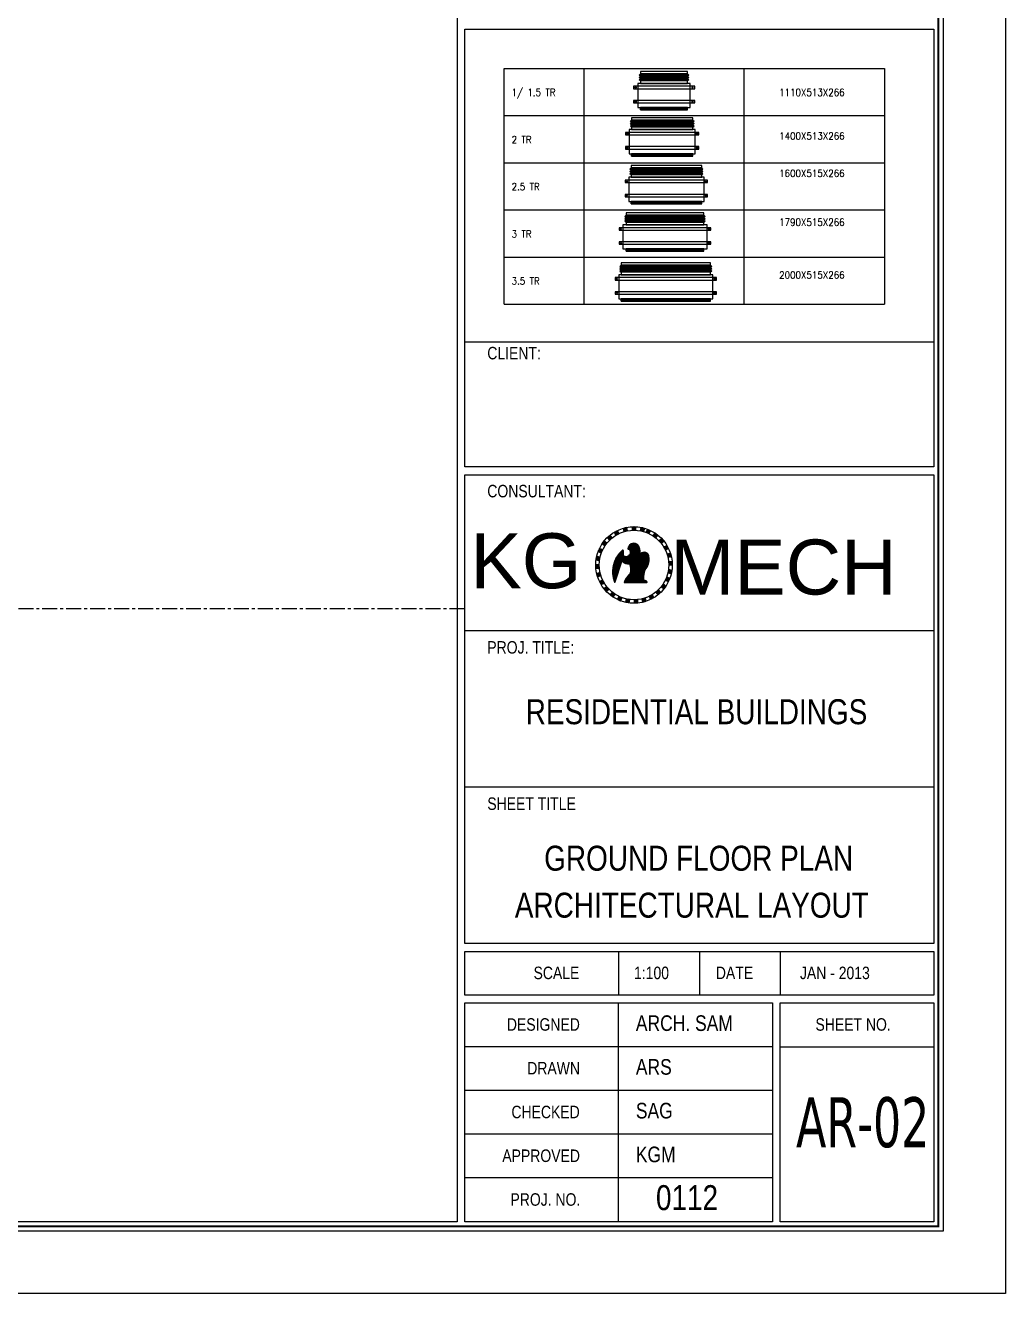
# Model space of a CAD drawing. Header units: millimetres. Extents: x -1288794 to 2153086, y -2701644 to -1428868.
# Drawn here: x 884803 to 905595, y -1519494 to -1492595 of the extents above; entities that cross this region are included whole.
import ezdxf
from ezdxf.enums import TextEntityAlignment as Align

# ---------------------------------------------------------------- set-up
doc = ezdxf.new("R2010")
doc.units = ezdxf.units.MM
doc.header["$LTSCALE"] = 100
doc.linetypes.add('CENTER', pattern=[50.8, 31.75, -6.35, 6.35, -6.35])
for name, color, linetype in [('A-GRID', 253, 'CENTER'), ('AC-HLTEXT', 100, 'Continuous'), ('DAIMENTION', 32, 'Continuous'), ('FCU-AC', 160, 'Continuous'), ('LOGO LINE', 7, 'Continuous'), ('LOGO1LINE', 7, 'Continuous'), ('TEXT', 4, 'Continuous')]:
    doc.layers.add(name, color=color, linetype=linetype)
doc.styles.add('ISTILO', font='sanss___.ttf', dxfattribs={"width": 0.8, "height": 400})
doc.styles.add('MKL', font='swisse.ttf')
doc.styles.add('ROMANS', font='romans.shx', dxfattribs={"width": 0.8})
doc.styles.add('SANSSERIF', font='sas_____.pfb')
doc.styles.add('TAHOMA', font='tahoma.ttf', dxfattribs={"width": 0.7})

# ---------------------------------------------------------------- blocks, each defined once
blk = doc.blocks.new('fcu-1    1.5 tr')
h = blk.add_hatch()
h.set_pattern_fill('NET', color=3)
h.paths.add_polyline_path([(78733, -1589179), (77733, -1589179), (77733, -1589229), (78733, -1589229)])
at = {"color": 3}
blk.add_lwpolyline([(77733, -1589229), (78733, -1589229), (78733, -1589179), (77733, -1589179)], close=True, dxfattribs=at)
at = {"layer": 'FCU-AC', "color": 5}
for p, q in [((77733, -1588466), (77708, -1588491)), ((78758, -1588491), (77708, -1588491)), ((77733, -1588516), (77708, -1588491)), ((77733, -1588516), (77708, -1588541)), ((78758, -1588541), (77708, -1588541)), ((77733, -1588566), (77708, -1588541)), ((77733, -1588566), (77708, -1588591)), ((78758, -1588591), (77708, -1588591)), ((77733, -1588616), (77708, -1588591)), ((78733, -1588516), (77733, -1588516)), ((78733, -1588566), (77733, -1588566)), ((78758, -1588491), (78733, -1588466)), ((78758, -1588491), (78733, -1588516)), ((78758, -1588541), (78733, -1588516)), ((78758, -1588541), (78733, -1588566)), ((78758, -1588591), (78733, -1588566)), ((78758, -1588591), (78733, -1588616))]:
    blk.add_line(p, q, dxfattribs=at)
at = {"layer": 'FCU-AC', "color": 1}
for p, q in [((78733, -1588416), (77733, -1588416)), ((77733, -1588416), (77733, -1588466)), ((77733, -1588466), (78733, -1588466)), ((78733, -1588616), (77733, -1588616)), ((77733, -1588616), (77733, -1588666)), ((78733, -1588466), (78733, -1588416)), ((78733, -1588666), (78733, -1588616)), ((77733, -1588666), (78733, -1588666))]:
    blk.add_line(p, q, dxfattribs=at)
at = {"layer": 'FCU-AC'}
for p, q in [((78733, -1588466), (77733, -1588466)), ((78788, -1588666), (77678, -1588666)), ((77678, -1588666), (77678, -1589179)), ((78788, -1589179), (78788, -1588666)), ((77678, -1589179), (78788, -1589179))]:
    blk.add_line(p, q, dxfattribs=at)
at = {"layer": 'FCU-AC', "color": 2}
for p, q in [((78733, -1588516), (77733, -1588516)), ((78733, -1588566), (77733, -1588566))]:
    blk.add_line(p, q, dxfattribs=at)
at = {"layer": 'FCU-AC', "color": 6}
for points in [[(77583, -1588779), (78883, -1588779), (78883, -1588729), (77583, -1588729)], [(77583, -1589079), (78883, -1589079), (78883, -1589029), (77583, -1589029)]]:
    blk.add_lwpolyline(points, close=True, dxfattribs=at)
for centre in [(77629, -1588755), (78837, -1588755), (77629, -1589055), (78837, -1589055)]:
    blk.add_circle(centre, 12.5, dxfattribs=at)
blk = doc.blocks.new('fcu 2.5 tr')
h = blk.add_hatch()
h.set_pattern_fill('NET', color=3)
h.paths.add_polyline_path([(83172, -1587743), (81672, -1587743), (81672, -1587793), (83172, -1587793)])
at = {"layer": 'FCU-AC'}
for p, q in [((81672, -1587030), (81647, -1587055)), ((83172, -1587030), (81672, -1587030)), ((83197, -1587055), (83172, -1587030)), ((83197, -1587055), (81647, -1587055)), ((81672, -1587080), (81647, -1587055)), ((81672, -1587080), (81647, -1587105)), ((83197, -1587105), (81647, -1587105)), ((81672, -1587130), (81647, -1587105)), ((81672, -1587130), (81647, -1587155)), ((83197, -1587155), (81647, -1587155)), ((81672, -1587180), (81647, -1587155)), ((83172, -1587080), (81672, -1587080)), ((83172, -1587080), (81672, -1587080)), ((83172, -1587130), (81672, -1587130)), ((83172, -1587130), (81672, -1587130)), ((83197, -1587055), (83172, -1587080)), ((83197, -1587105), (83172, -1587080)), ((83197, -1587105), (83172, -1587130)), ((83197, -1587155), (83172, -1587130)), ((83197, -1587155), (83172, -1587180))]:
    blk.add_line(p, q, dxfattribs=at)
at = {"layer": 'FCU-AC', "color": 1}
for p, q in [((83172, -1586980), (81672, -1586980)), ((81672, -1586980), (81672, -1587030)), ((81672, -1587030), (83172, -1587030)), ((83172, -1587030), (83172, -1586980)), ((83172, -1587180), (81672, -1587180)), ((81672, -1587180), (81672, -1587230)), ((81672, -1587230), (83172, -1587230)), ((83172, -1587230), (83172, -1587180))]:
    blk.add_line(p, q, dxfattribs=at)
at = {"layer": 'FCU-AC', "color": 6}
for points in [[(81547, -1587343), (83297, -1587343), (83297, -1587293), (81547, -1587293)], [(81547, -1587643), (83297, -1587643), (83297, -1587593), (81547, -1587593)]]:
    blk.add_lwpolyline(points, close=True, dxfattribs=at)
at = {"layer": 'FCU-AC'}
blk.add_lwpolyline([(81622, -1587743), (83222, -1587743), (83222, -1587230), (81622, -1587230)], close=True, dxfattribs=at)
at = {"layer": 'FCU-AC', "color": 3}
blk.add_lwpolyline([(81672, -1587793), (83172, -1587793), (83172, -1587743), (81672, -1587743)], close=True, dxfattribs=at)
at = {"layer": 'FCU-AC', "color": 6}
for centre in [(81584, -1587318), (83259, -1587318), (81584, -1587618), (83259, -1587618)]:
    blk.add_circle(centre, 12.5, dxfattribs=at)
blk = doc.blocks.new('fcu 3 tr')
h = blk.add_hatch()
h.set_pattern_fill('NET', color=3)
h.paths.add_polyline_path([(86304, -1585367), (84654, -1585367), (84654, -1585417), (86304, -1585417)])
at = {"layer": 'FCU-AC', "color": 1}
for p, q in [((86304, -1584604), (84654, -1584604)), ((84654, -1584604), (84654, -1584654)), ((86304, -1584654), (86304, -1584604)), ((84654, -1584654), (86304, -1584654)), ((86304, -1584804), (84654, -1584804)), ((84654, -1584804), (84654, -1584854)), ((84654, -1584854), (86304, -1584854)), ((86304, -1584854), (86304, -1584804))]:
    blk.add_line(p, q, dxfattribs=at)
at = {"layer": 'FCU-AC'}
for p, q in [((84654, -1584654), (84629, -1584679)), ((86329, -1584679), (84629, -1584679)), ((84654, -1584704), (84629, -1584679)), ((84654, -1584704), (84629, -1584729)), ((86329, -1584729), (84629, -1584729)), ((84654, -1584754), (84629, -1584729)), ((84654, -1584754), (84629, -1584779)), ((86329, -1584779), (84629, -1584779)), ((84654, -1584804), (84629, -1584779)), ((86304, -1584654), (84654, -1584654)), ((86304, -1584704), (84654, -1584704)), ((86304, -1584704), (84654, -1584704)), ((86304, -1584754), (84654, -1584754)), ((86304, -1584754), (84654, -1584754)), ((86304, -1584654), (86329, -1584679)), ((86304, -1584704), (86329, -1584679)), ((86304, -1584704), (86329, -1584729)), ((86304, -1584754), (86329, -1584729)), ((86304, -1584754), (86329, -1584779)), ((86304, -1584804), (86329, -1584779))]:
    blk.add_line(p, q, dxfattribs=at)
blk.add_lwpolyline([(84584, -1585367), (86374, -1585367), (86374, -1584854), (84584, -1584854)], close=True, dxfattribs=at)
at = {"layer": 'FCU-AC', "color": 6}
for points in [[(84504, -1584967), (86454, -1584967), (86454, -1584917), (84504, -1584917)], [(84504, -1585267), (86454, -1585267), (86454, -1585217), (84504, -1585217)]]:
    blk.add_lwpolyline(points, close=True, dxfattribs=at)
at = {"layer": 'FCU-AC', "color": 3}
blk.add_lwpolyline([(84654, -1585417), (86304, -1585417), (86304, -1585367), (84654, -1585367)], close=True, dxfattribs=at)
at = {"layer": 'FCU-AC', "color": 6}
for centre in [(84544, -1584942), (86414, -1584942), (84544, -1585242), (86414, -1585242)]:
    blk.add_circle(centre, 12.5, dxfattribs=at)
blk = doc.blocks.new('fcu 3.5 tr')
at = {"layer": 'FCU-AC'}
h = blk.add_hatch(dxfattribs=at)
h.set_pattern_fill('NET', color=3)
h.paths.add_polyline_path([(100970, -1580238), (99070, -1580238), (99070, -1580288), (100970, -1580288)])
at = {"layer": 'FCU-AC', "color": 1}
for p, q in [((100970, -1579475), (99070, -1579475)), ((99070, -1579475), (99070, -1579525)), ((100970, -1579525), (100970, -1579475)), ((99070, -1579525), (100970, -1579525)), ((100970, -1579675), (99070, -1579675)), ((99070, -1579675), (99070, -1579725)), ((99070, -1579725), (100970, -1579725)), ((100970, -1579725), (100970, -1579675))]:
    blk.add_line(p, q, dxfattribs=at)
at = {"layer": 'FCU-AC'}
for p, q in [((99045, -1579550), (99070, -1579525)), ((100995, -1579550), (99045, -1579550)), ((99045, -1579550), (99070, -1579575)), ((99045, -1579600), (99070, -1579575)), ((100995, -1579600), (99045, -1579600)), ((99045, -1579600), (99070, -1579625)), ((99045, -1579650), (99070, -1579625)), ((100995, -1579650), (99045, -1579650)), ((99045, -1579650), (99070, -1579675)), ((100970, -1579525), (99070, -1579525)), ((100970, -1579575), (99070, -1579575)), ((100970, -1579575), (99070, -1579575)), ((100970, -1579625), (99070, -1579625)), ((100970, -1579625), (99070, -1579625)), ((100995, -1579550), (100970, -1579525)), ((100995, -1579550), (100970, -1579575)), ((100995, -1579600), (100970, -1579575)), ((100995, -1579600), (100970, -1579625)), ((100995, -1579650), (100970, -1579625)), ((100995, -1579650), (100970, -1579675))]:
    blk.add_line(p, q, dxfattribs=at)
blk.add_lwpolyline([(99020, -1580238), (101020, -1580238), (101020, -1579725), (99020, -1579725)], close=True, dxfattribs=at)
at = {"layer": 'FCU-AC', "color": 6}
for points in [[(98945, -1579838), (101095, -1579838), (101095, -1579788), (98945, -1579788)], [(98945, -1580138), (101095, -1580138), (101095, -1580088), (98945, -1580088)]]:
    blk.add_lwpolyline(points, close=True, dxfattribs=at)
at = {"layer": 'FCU-AC', "color": 3}
blk.add_lwpolyline([(99070, -1580288), (100970, -1580288), (100970, -1580238), (99070, -1580238)], close=True, dxfattribs=at)
at = {"layer": 'FCU-AC', "color": 6}
for centre in [(98982, -1579813), (101057, -1579813), (98982, -1580113), (101057, -1580113)]:
    blk.add_circle(centre, 12.5, dxfattribs=at)
blk = doc.blocks.new('fcu 2 tr')
h = blk.add_hatch()
h.set_pattern_fill('NET', color=3)
h.paths.add_polyline_path([(80954, -1588493), (79654, -1588493), (79654, -1588543), (80954, -1588543)])
at = {"layer": 'FCU-AC'}
for p, q in [((79654, -1587780), (79629, -1587805)), ((80979, -1587805), (79629, -1587805)), ((79654, -1587830), (79629, -1587805)), ((79654, -1587830), (79629, -1587855)), ((80954, -1587780), (79654, -1587780)), ((80954, -1587830), (79654, -1587830)), ((80954, -1587830), (79654, -1587830)), ((80954, -1587780), (80979, -1587805)), ((80954, -1587830), (80979, -1587805)), ((80954, -1587830), (80979, -1587855)), ((80979, -1587855), (79629, -1587855)), ((79654, -1587880), (79629, -1587855)), ((79654, -1587880), (79629, -1587905)), ((80979, -1587905), (79629, -1587905)), ((79654, -1587930), (79629, -1587905)), ((80954, -1587880), (79654, -1587880)), ((80954, -1587880), (79654, -1587880)), ((80954, -1587880), (80979, -1587855)), ((80954, -1587880), (80979, -1587905)), ((80954, -1587930), (80979, -1587905))]:
    blk.add_line(p, q, dxfattribs=at)
at = {"layer": 'FCU-AC', "color": 1}
for p, q in [((80954, -1587730), (79654, -1587730)), ((79654, -1587730), (79654, -1587780)), ((79654, -1587780), (80954, -1587780)), ((80954, -1587780), (80954, -1587730)), ((80954, -1587930), (79654, -1587930)), ((79654, -1587930), (79654, -1587980)), ((79654, -1587980), (80954, -1587980)), ((80954, -1587980), (80954, -1587930))]:
    blk.add_line(p, q, dxfattribs=at)
at = {"layer": 'FCU-AC', "color": 6}
for points in [[(79529, -1588093), (81079, -1588093), (81079, -1588043), (79529, -1588043)], [(79529, -1588393), (81079, -1588393), (81079, -1588343), (79529, -1588343)]]:
    blk.add_lwpolyline(points, close=True, dxfattribs=at)
at = {"layer": 'FCU-AC'}
blk.add_lwpolyline([(79604, -1588493), (81004, -1588493), (81004, -1587980), (79604, -1587980)], close=True, dxfattribs=at)
at = {"layer": 'FCU-AC', "color": 3}
blk.add_lwpolyline([(79654, -1588543), (80954, -1588543), (80954, -1588493), (79654, -1588493)], close=True, dxfattribs=at)
at = {"layer": 'FCU-AC', "color": 6}
for centre in [(79566, -1588068), (81041, -1588068), (79566, -1588368), (81041, -1588368)]:
    blk.add_circle(centre, 12.5, dxfattribs=at)

msp = doc.modelspace()

# ---------------------------------------------------------------- hatches: boundary and pattern name
h = msp.add_hatch()
h.set_pattern_fill('ANSI36', color=6, scale=36.666455, angle=25.71429, style=0)
h.set_pattern_definition([(70.71429, (898153.344, -1506959.146), (-1.677009, 9.0844575), [11.458267, -2.291653, 0, -2.291653])])
h.paths.add_polyline_path([(897360.5, -1503308.5, 0.0225273), (897296.1, -1503343.1), (897328.1, -1503409.5, -0.0247745), (897392.3, -1503374.6)])
h = msp.add_hatch()
h.set_pattern_fill('ANSI36', color=6, scale=36.666455, angle=167.14286, style=0)
h.set_pattern_definition([(212.14286, (899145.376, -1501492.5794), (-4.352928, -8.148113), [11.458267, -2.291653, 0, -2.291653])])
h.paths.add_polyline_path([(897489.1, -1503259.6, -0.0225273), (897561, -1503246.6), (897577.4, -1503318.4, 0.0247745), (897505.5, -1503331.1)])
h = msp.add_hatch()
h.set_pattern_fill('ANSI36', color=6, scale=36.666455, angle=180, style=0)
h.set_pattern_definition([(225, (898546.8457, -1501217.206), (-2.4306655, -8.91244), [11.458267, -2.291653, 0, -2.291653])])
h.paths.add_polyline_path([(897677.3, -1503228.2, -0.0225273), (897750.2, -1503231.5), (897750.2, -1503305.1, 0.0247745), (897677.3, -1503301.5)])
h = msp.add_hatch()
h.set_pattern_fill('ANSI36', color=6, scale=36.666455, angle=-167.14286, style=0)
h.set_pattern_definition([(237.85714, (897903.886, -1501087.4032), (-0.386519, -9.229861), [11.458267, -2.291653, 0, -2.291653])])
h.paths.add_polyline_path([(897864.5, -1503241.5, -0.0225273), (897935, -1503260.9), (897918.6, -1503332.7, 0.0247745), (897848.2, -1503313)])
h = msp.add_hatch()
h.set_pattern_fill('ANSI36', color=6, scale=36.666455, angle=-25.71429, style=0)
h.set_pattern_definition([(19.28571, (895704.457, -1506204.5415), (6.056917, 6.975205), [11.458267, -2.291653, 0, -2.291653])])
h.paths.add_polyline_path([(898064.3, -1503308.5, 0.0225273), (897997.1, -1503279.8), (897965.2, -1503346.2, -0.0247745), (898032.5, -1503374.6)])
h = msp.add_hatch()
h.set_pattern_fill('ANSI36', color=6, scale=36.666455, angle=-38.57143, style=0)
h.set_pattern_definition([(6.42857, (895272.9794, -1505703.449), (7.4571865, 5.452531), [11.458267, -2.291653, 0, -2.291653])])
h.paths.add_polyline_path([(898218.1, -1503405.1, 0.0225273), (898159, -1503362.2), (898113, -1503419.8, -0.0247745), (898172.3, -1503462.5)])
h = msp.add_hatch()
h.set_pattern_fill('ANSI36', color=6, scale=36.666455, angle=51.42857, style=0)
h.set_pattern_definition([(96.42857, (899376.5656, -1506478.658), (-5.452531, 7.4571865), [11.458267, -2.291653, 0, -2.291653])])
h.paths.add_polyline_path([(897078.3, -1503533.6, 0.0225273), (897035.3, -1503592.7), (897092.9, -1503638.6, -0.0247745), (897135.6, -1503579.3)])
h = msp.add_hatch()
h.set_pattern_fill('ANSI36', color=6, scale=36.666455, angle=38.57143, style=0)
h.set_pattern_definition([(83.57143, (898792.024, -1506787.814), (-3.656445, 8.4835216), [11.458267, -2.291653, 0, -2.291653])])
h.paths.add_polyline_path([(897206.7, -1503405.1, 0.0225273), (897151.7, -1503453.2), (897197.6, -1503510.8, -0.0247745), (897252.4, -1503462.5)])
h = msp.add_hatch()
h.set_pattern_fill('ANSI31', color=6, scale=36.45, style=0)
h.set_pattern_definition([(45, (897128.828, -1506308.6005), (-3.221755, 3.221755), [])])
h.paths.add_polyline_path([(897635.5, -1504212.8, 0.1070133), (897500.8, -1504413), (897982.3, -1504413, 0.3835303), (897989.3, -1504406.7, 0.674478), (897932.6, -1504376.4), (897917.1, -1504332.4, -0.1268388), (897942.7, -1504147.3, 0.2280769), (898029.5, -1503866.3, 0.6975506), (897849.4, -1503805.9, 0.0308659), (897829.5, -1503672.3, 0.880226), (897583.5, -1503703.5), (897605.4, -1503702.8, -1.0270626), (897492.7, -1503836.1), (897492.7, -1503747.1, 0.3506469), (897474.3, -1503724.1, 0.2389572), (897466, -1503726.2, 0.3170491), (897299.7, -1504404.8, 0.7037758), (897308.6, -1504404.6), (897456.5, -1503950.3, 0.26839), (897624.6, -1504017.3, -0.1721045)])
h = msp.add_hatch()
h.set_pattern_fill('ANSI36', color=6, scale=36.666455, angle=-51.42857, style=0)
h.set_pattern_definition([(353.57143, (894963.8233, -1505118.9075), (8.4835216, 3.656445), [11.458267, -2.291653, 0, -2.291653])])
h.paths.add_polyline_path([(898346.5, -1503533.6, 0.0225273), (898298.4, -1503478.6), (898240.8, -1503524.5, -0.0247745), (898289.2, -1503579.3)])
h = msp.add_hatch()
h.set_pattern_fill('ANSI36', color=6, scale=36.666455, angle=-64.28571, style=0)
h.set_pattern_definition([(340.71429, (894792.4913, -1504480.228), (9.0844575, 1.677009), [11.458267, -2.291653, 0, -2.291653])])
h.paths.add_polyline_path([(898443.1, -1503687.4, 0.0225273), (898408.5, -1503623), (898342.1, -1503655, -0.0247745), (898377.1, -1503719.2)])
h = msp.add_hatch()
h.set_pattern_fill('ANSI36', color=6, scale=36.666455, angle=77.14286, style=0)
h.set_pattern_definition([(122.14286, (900270.174, -1505515.0173), (-8.148113, 4.352928), [11.458267, -2.291653, 0, -2.291653])])
h.paths.add_polyline_path([(896921.6, -1503858.8, 0.0225273), (896908.6, -1503930.7), (896980.4, -1503947, -0.0247745), (896993.1, -1503875.1)])
h = msp.add_hatch()
h.set_pattern_fill('ANSI36', color=6, scale=36.666455, angle=64.28571, style=0)
h.set_pattern_definition([(109.28571, (899877.658, -1506047.1804), (-6.975205, 6.056917), [11.458267, -2.291653, 0, -2.291653])])
h.paths.add_polyline_path([(896981.6, -1503687.4, 0.0225273), (896952.9, -1503754.5), (897019.3, -1503786.5, -0.0247745), (897047.7, -1503719.2)])
h = msp.add_hatch()
h.set_pattern_fill('ANSI36', color=6, scale=36.666455, angle=-77.14286, style=0)
h.set_pattern_definition([(327.85714, (894767.5744, -1503819.436), (9.229861, -0.386519), [11.458267, -2.291653, 0, -2.291653])])
h.paths.add_polyline_path([(898503.1, -1503858.8, 0.0225273), (898483.7, -1503788.4), (898411.8, -1503804.8, -0.0247745), (898431.6, -1503875.1)])
h = msp.add_hatch()
h.set_pattern_fill('ANSI36', color=6, scale=36.666455, angle=90, style=0)
h.set_pattern_definition([(135, (900534.4315, -1504908.8536), (-8.9124403, 2.4306655), [11.458267, -2.291653, 0, -2.291653])])
h.paths.add_polyline_path([(896901.3, -1504039.3, 0.0225273), (896904.6, -1504112.2), (896978.3, -1504112.2, -0.0247745), (896974.6, -1504039.3)])
h = msp.add_hatch()
h.set_pattern_fill('ANSI36', color=6, scale=36.666455, angle=-102.85714, style=0)
h.set_pattern_definition([(302.14286, (895154.5798, -1502563.5037), (8.148113, -4.352928), [11.458267, -2.291653, 0, -2.291653])])
h.paths.add_polyline_path([(898503.1, -1504219.7, 0.0225273), (898516.1, -1504147.9), (898444.3, -1504131.5, -0.0247745), (898431.6, -1504203.4)])
h = msp.add_hatch()
h.set_pattern_fill('ANSI36', color=6, scale=36.666455, angle=-90, style=0)
h.set_pattern_definition([(315, (894890.3223, -1503169.6674), (8.9124403, -2.4306655), [11.458267, -2.291653, 0, -2.291653])])
h.paths.add_polyline_path([(898523.4, -1504039.3, 0.0225273), (898520.2, -1503966.3), (898446.5, -1503966.3, -0.0247745), (898450.1, -1504039.3)])
h = msp.add_hatch()
h.set_pattern_fill('ANSI36', color=6, scale=36.666455, angle=102.85714, style=0)
h.set_pattern_definition([(147.85714, (900657.1794, -1504259.085), (-9.229861, 0.386519), [11.458267, -2.291653, 0, -2.291653])])
h.paths.add_polyline_path([(896921.6, -1504219.7, 0.0225273), (896941.1, -1504290.2), (897012.9, -1504273.8, -0.0247745), (896993.1, -1504203.4)])
h = msp.add_hatch()
h.set_pattern_fill('ANSI36', color=6, scale=36.666455, angle=115.71429, style=0)
h.set_pattern_definition([(160.71429, (900632.2625, -1503598.293), (-9.0844575, -1.677009), [11.458267, -2.291653, 0, -2.291653])])
h.paths.add_polyline_path([(896981.6, -1504391.2, 0.0225273), (897016.3, -1504455.5), (897082.6, -1504423.5, -0.0247745), (897047.7, -1504359.4)])
h = msp.add_hatch()
h.set_pattern_fill('ANSI36', color=6, scale=36.666455, angle=-128.57143, style=0)
h.set_pattern_definition([(276.42857, (896048.188, -1501599.863), (5.452531, -7.4571865), [11.458267, -2.291653, 0, -2.291653])])
h.paths.add_polyline_path([(898346.5, -1504545, 0.0225273), (898389.4, -1504485.8), (898331.8, -1504439.9, -0.0247745), (898289.2, -1504499.2)])
h = msp.add_hatch()
h.set_pattern_fill('ANSI36', color=6, scale=36.666455, angle=-115.71429, style=0)
h.set_pattern_definition([(289.28571, (895547.096, -1502031.3406), (6.975205, -6.056917), [11.458267, -2.291653, 0, -2.291653])])
h.paths.add_polyline_path([(898443.1, -1504391.2, 0.0225273), (898471.8, -1504324), (898405.5, -1504292, -0.0247745), (898377.1, -1504359.4)])
h = msp.add_hatch()
h.set_pattern_fill('ANSI36', color=6, scale=36.666455, angle=128.57143, style=0)
h.set_pattern_definition([(173.57143, (900460.9305, -1502959.6135), (-8.4835216, -3.656445), [11.458267, -2.291653, 0, -2.291653])])
h.paths.add_polyline_path([(897078.3, -1504545, 0.0225273), (897126.3, -1504600), (897183.9, -1504554, -0.0247745), (897135.6, -1504499.2)])
h = msp.add_hatch()
h.set_pattern_fill('ANSI36', color=6, scale=36.666455, angle=141.42857, style=0)
h.set_pattern_definition([(186.42857, (900151.7744, -1502375.072), (-7.4571865, -5.452531), [11.458267, -2.291653, 0, -2.291653])])
h.paths.add_polyline_path([(897206.7, -1504673.4, 0.0225273), (897265.8, -1504716.3), (897311.7, -1504658.7, -0.0247745), (897252.4, -1504616)])
h = msp.add_hatch()
h.set_pattern_fill('ANSI36', color=6, scale=36.666455, angle=154.28571, style=0)
h.set_pattern_definition([(199.28571, (899720.297, -1501873.9795), (-6.056917, -6.975205), [11.458267, -2.291653, 0, -2.291653])])
h.paths.add_polyline_path([(897360.5, -1504770, 0.0225273), (897427.6, -1504798.7), (897459.6, -1504732.3, -0.0247745), (897392.3, -1504703.9)])
h = msp.add_hatch()
h.set_pattern_fill('ANSI36', color=6, scale=36.666455, angle=-154.28571, style=0)
h.set_pattern_definition([(250.71429, (897271.4096, -1501119.375), (1.677009, -9.0844575), [11.458267, -2.291653, 0, -2.291653])])
h.paths.add_polyline_path([(898064.3, -1504770, 0.0225273), (898128.6, -1504735.4), (898096.6, -1504669, -0.0247745), (898032.5, -1504703.9)])
h = msp.add_hatch()
h.set_pattern_fill('ANSI36', color=6, scale=36.666455, angle=-141.42857, style=0)
h.set_pattern_definition([(263.57143, (896632.73, -1501290.707), (3.656445, -8.4835216), [11.458267, -2.291653, 0, -2.291653])])
h.paths.add_polyline_path([(898218.1, -1504673.4, 0.0225273), (898273.1, -1504625.3), (898227.1, -1504567.7, -0.0247745), (898172.3, -1504616)])
h = msp.add_hatch()
h.set_pattern_fill('ANSI36', color=6, scale=36.666455, angle=167.14286, style=0)
h.set_pattern_definition([(212.14286, (899188.1337, -1501481.4634), (-4.352928, -8.148113), [11.458267, -2.291653, 0, -2.291653])])
h.paths.add_polyline_path([(897531.9, -1504830, 0.0225273), (897603.8, -1504843), (897620.2, -1504771.2, -0.0247745), (897548.2, -1504758.5)])
h = msp.add_hatch()
h.set_pattern_fill('ANSI36', color=6, scale=36.666455, angle=180, style=0)
h.set_pattern_definition([(225, (898581.97, -1501217.206), (-2.4306655, -8.9124403), [11.458267, -2.291653, 0, -2.291653])])
h.paths.add_polyline_path([(897712.4, -1504850.3, 0.0225273), (897785.4, -1504847), (897785.4, -1504773.4, -0.0247745), (897712.4, -1504777)])
h = msp.add_hatch()
h.set_pattern_fill('ANSI36', color=6, scale=36.666455, angle=-167.14286, style=0)
h.set_pattern_definition([(237.85714, (897932.2012, -1501094.458), (-0.386519, -9.229861), [11.458267, -2.291653, 0, -2.291653])])
h.paths.add_polyline_path([(897892.9, -1504830, 0.0225273), (897963.3, -1504810.5), (897946.9, -1504738.7, -0.0247745), (897876.5, -1504758.5)])

# ---------------------------------------------------------------- linework, layer by layer
at = {"color": 6}
for p, q in [((897328.1, -1503409.5), (897296.3, -1503343.4)), ((897328.1, -1503409.5), (897296.3, -1503343.4)), ((897392.3, -1503374.6), (897360.5, -1503308.5)), ((897392.3, -1503374.6), (897360.5, -1503308.5)), ((897505.5, -1503331.1), (897489.1, -1503259.6)), ((897505.5, -1503331.1), (897489.1, -1503259.6)), ((897577.4, -1503318.4), (897561.1, -1503246.9)), ((897677.3, -1503301.5), (897677.3, -1503228.2)), ((897677.3, -1503301.5), (897677.3, -1503228.2)), ((897750.2, -1503305.1), (897750.2, -1503231.8)), ((897750.2, -1503305.1), (897750.2, -1503231.8)), ((897848.2, -1503313), (897864.5, -1503241.5)), ((897848.2, -1503313), (897864.5, -1503241.5)), ((897918.6, -1503332.7), (897934.9, -1503261.2)), ((897918.6, -1503332.7), (897934.9, -1503261.2)), ((898032.5, -1503374.6), (898064.3, -1503308.5)), ((898032.5, -1503374.6), (898064.3, -1503308.5)), ((898113, -1503419.8), (898158.8, -1503362.5)), ((898113, -1503419.8), (898158.8, -1503362.5)), ((897092.9, -1503638.6), (897035.6, -1503592.9)), ((897092.9, -1503638.6), (897035.6, -1503592.9)), ((897135.6, -1503579.3), (897078.3, -1503533.6)), ((897135.6, -1503579.3), (897078.3, -1503533.6)), ((897197.6, -1503510.8), (897151.9, -1503453.5)), ((897197.6, -1503510.8), (897151.9, -1503453.5)), ((897252.4, -1503462.5), (897206.7, -1503405.1)), ((897252.4, -1503462.5), (897206.7, -1503405.1)), ((898172.3, -1503462.5), (898218.1, -1503405.1)), ((898172.3, -1503462.5), (898218.1, -1503405.1)), ((898240.8, -1503524.5), (898298.2, -1503478.8)), ((898240.8, -1503524.5), (898298.2, -1503478.8)), ((898289.2, -1503579.3), (898346.5, -1503533.6)), ((898289.2, -1503579.3), (898346.5, -1503533.6)), ((898342.1, -1503655), (898408.2, -1503623.2)), ((898342.1, -1503655), (898408.2, -1503623.2)), ((896993.1, -1503875.1), (896921.6, -1503858.8)), ((896993.1, -1503875.1), (896921.6, -1503858.8)), ((897019.3, -1503786.5), (896953.2, -1503754.7)), ((897019.3, -1503786.5), (896953.2, -1503754.7)), ((897047.7, -1503719.2), (896981.6, -1503687.4)), ((897047.7, -1503719.2), (896981.6, -1503687.4)), ((897492.7, -1503836.1), (897492.7, -1503747.1)), ((897583.5, -1503703.5), (897605.4, -1503702.8)), ((898377.1, -1503719.2), (898443.1, -1503687.4)), ((898377.1, -1503719.2), (898443.1, -1503687.4)), ((898411.8, -1503804.8), (898483.3, -1503788.4)), ((898411.8, -1503804.8), (898483.3, -1503788.4)), ((898431.6, -1503875.1), (898503.1, -1503858.8)), ((898431.6, -1503875.1), (898503.1, -1503858.8)), ((896974.6, -1504039.3), (896901.3, -1504039.3)), ((896974.6, -1504039.3), (896901.3, -1504039.3)), ((896978.3, -1504112.2), (896904.9, -1504112.2)), ((896978.3, -1504112.2), (896904.9, -1504112.2)), ((896980.4, -1503947), (896908.9, -1503930.7)), ((896980.4, -1503947), (896908.9, -1503930.7)), ((897456.5, -1503950.3), (897308.6, -1504404.6)), ((898444.3, -1504131.5), (898515.8, -1504147.8)), ((898444.3, -1504131.5), (898515.8, -1504147.8)), ((898446.5, -1503966.3), (898519.8, -1503966.3)), ((898446.5, -1503966.3), (898519.8, -1503966.3)), ((898450.1, -1504039.3), (898523.4, -1504039.3)), ((898450.1, -1504039.3), (898523.4, -1504039.3)), ((896993.1, -1504203.4), (896921.6, -1504219.7)), ((896993.1, -1504203.4), (896921.6, -1504219.7)), ((897012.9, -1504273.8), (896941.4, -1504290.1)), ((897012.9, -1504273.8), (896941.4, -1504290.1)), ((897047.7, -1504359.4), (896981.6, -1504391.2)), ((897047.7, -1504359.4), (896981.6, -1504391.2)), ((897082.6, -1504423.5), (897016.6, -1504455.3)), ((897082.6, -1504423.5), (897016.6, -1504455.3)), ((897500.8, -1504413), (897982.3, -1504413)), ((897917.1, -1504332.4), (897932.6, -1504376.4)), ((898331.8, -1504439.9), (898389.2, -1504485.6)), ((898331.8, -1504439.9), (898389.2, -1504485.6)), ((898377.1, -1504359.4), (898443.1, -1504391.2)), ((898377.1, -1504359.4), (898443.1, -1504391.2)), ((898405.5, -1504292), (898471.5, -1504323.9)), ((898405.5, -1504292), (898471.5, -1504323.9)), ((898431.6, -1504203.4), (898503.1, -1504219.7)), ((898431.6, -1504203.4), (898503.1, -1504219.7)), ((897135.6, -1504499.2), (897078.3, -1504545)), ((897135.6, -1504499.2), (897078.3, -1504545)), ((897183.9, -1504554), (897126.6, -1504599.7)), ((897183.9, -1504554), (897126.6, -1504599.7)), ((897252.4, -1504616), (897206.7, -1504673.4)), ((897252.4, -1504616), (897206.7, -1504673.4)), ((897311.7, -1504658.7), (897266, -1504716)), ((897311.7, -1504658.7), (897266, -1504716)), ((897392.3, -1504703.9), (897360.5, -1504770)), ((897392.3, -1504703.9), (897360.5, -1504770)), ((897459.6, -1504732.3), (897427.8, -1504798.4)), ((897459.6, -1504732.3), (897427.8, -1504798.4)), ((898032.5, -1504703.9), (898064.3, -1504770)), ((898032.5, -1504703.9), (898064.3, -1504770)), ((898096.6, -1504669), (898128.5, -1504735.1)), ((898096.6, -1504669), (898128.5, -1504735.1)), ((898172.3, -1504616), (898218.1, -1504673.4)), ((898172.3, -1504616), (898218.1, -1504673.4)), ((898227.1, -1504567.7), (898272.9, -1504625.1)), ((898227.1, -1504567.7), (898272.9, -1504625.1)), ((898289.2, -1504499.2), (898346.5, -1504545)), ((898289.2, -1504499.2), (898346.5, -1504545)), ((897548.2, -1504758.5), (897531.9, -1504830)), ((897548.2, -1504758.5), (897531.9, -1504830)), ((897620.2, -1504771.2), (897603.8, -1504842.7)), ((897620.2, -1504771.2), (897603.8, -1504842.7)), ((897712.4, -1504777), (897712.4, -1504850.3)), ((897712.4, -1504777), (897712.4, -1504850.3)), ((897785.4, -1504773.4), (897785.4, -1504846.7)), ((897785.4, -1504773.4), (897785.4, -1504846.7)), ((897876.5, -1504758.5), (897892.9, -1504830)), ((897876.5, -1504758.5), (897892.9, -1504830)), ((897946.9, -1504738.7), (897963.2, -1504810.2)), ((897946.9, -1504738.7), (897963.2, -1504810.2))]:
    msp.add_line(p, q, dxfattribs=at)
for radius in [811.1, 737.7]:
    msp.add_circle((897712.4, -1504039.3), radius, dxfattribs=at)
for centre, radius, start, end in [((897708.5, -1503703.6), 125, 8.86708, 179.93696), ((897864.2, -1504183.4), 606.4, 131.04915, 201.41384), ((897472.2, -1503733.3), 9.44, 77.29223, 131.04915), ((897469.1, -1503747.1), 23.6, 0, 77.29223), ((897550.8, -1503771), 87.3, 228.24948, 51.30904), ((896758, -1503900.3), 1095.5, 4.94242, 12.01413), ((897928.4, -1503869.2), 101.2, 1.6654, 141.2563), ((897694.1, -1503916.7), 339.2, 317.14623, 8.5385), ((897598.5, -1503838.5), 180.7, 218.21967, 278.31391), ((897354.5, -1504130.5), 292.9, 343.66509, 22.72588), ((898288.8, -1504289.5), 374.1, 157.66136, 186.57627), ((897304.1, -1504403.1), 4.72, 201.41384, 341.96166), ((898030.4, -1504624), 570.1, 133.83872, 158.27138), ((897954.9, -1504403), 34.7, 353.93332, 129.92852), ((897982.3, -1504405.9), 7.08, 270, 353.93332)]:
    msp.add_arc(centre, radius, start, end, dxfattribs=at)
at = {"layer": 'A-GRID', "ltscale": 0.1}
msp.add_line((894115.9, -1504968.6), (850576.3, -1504968.6), dxfattribs=at)
at = {"layer": 'DAIMENTION', "color": 3}
msp.add_line((903022.1, -1493508.5), (903022.1, -1498508.5), dxfattribs=at)
at = {"layer": 'FCU-AC', "color": 3}
for p, q in [((894957, -1493508.5), (903022.1, -1493508.5)), ((894957, -1498508.5), (894957, -1493508.5)), ((896653.8, -1498508.5), (896653.8, -1493508.5)), ((900040.8, -1493508.5), (900040.8, -1498508.5)), ((894957, -1494508.5), (903022.1, -1494508.5)), ((894957, -1495508.5), (903022.1, -1495508.5)), ((894957, -1496508.5), (903022.1, -1496508.5)), ((894957, -1497508.5), (903022.1, -1497508.5)), ((894957, -1498508.5), (903022.1, -1498508.5))]:
    msp.add_line(p, q, dxfattribs=at)
at = {"layer": 'LOGO LINE'}
msp.add_line((894126, -1499307.1), (904070.2, -1499307.1), dxfattribs=at)
msp.add_lwpolyline([(905594.9, -1519493.9), (826836.8, -1519493.9), (826836.8, -1463806.4), (905594.9, -1463806.4)], close=True, dxfattribs=at)
at = {"layer": 'LOGO1LINE'}
for p, q in [((904070.2, -1505439.4), (894126, -1505439.4)), ((904070.2, -1508754.1), (894126, -1508754.1)), ((897387, -1512234.6), (897387, -1513162.7)), ((899100.4, -1512234.6), (899100.4, -1513162.7)), ((900813.8, -1512234.6), (900813.8, -1513162.7)), ((897387, -1517969.1), (897387, -1513328.5)), ((900648.1, -1514256.6), (894126, -1514256.6)), ((900813.8, -1514256.6), (904070.2, -1514256.6)), ((897387, -1515184.7), (894126, -1515184.7)), ((900648.1, -1515184.7), (897387, -1515184.7)), ((900648.1, -1516112.8), (894126, -1516112.8)), ((900648.1, -1517041), (894126, -1517041))]:
    msp.add_line(p, q, dxfattribs=at)
for points in [[(904269, -1518168), (828162.7, -1518168), (828162.7, -1465132.3), (904269, -1465132.3)], [(893960.3, -1517969.1), (828361.6, -1517969.1), (828361.6, -1465331.1), (893960.3, -1465331.1)], [(904070.2, -1501958.9), (894126, -1501958.9), (894126, -1492677.7), (904070.2, -1492677.7)], [(904070.2, -1512068.9), (894126, -1512068.9), (894126, -1502124.7), (904070.2, -1502124.7)], [(904070.2, -1513162.7), (894126, -1513162.7), (894126, -1512234.6), (904070.2, -1512234.6)], [(900648.1, -1517969.1), (894126, -1517969.1), (894126, -1513328.5), (900648.1, -1513328.5)], [(904070.2, -1517969.1), (900813.8, -1517969.1), (900813.8, -1513328.5), (904070.2, -1513328.5)]]:
    msp.add_lwpolyline(points, close=True, dxfattribs=at)
at = {"layer": 'LOGO1LINE', "const_width": 39.8}
msp.add_lwpolyline([(904169.5, -1518068.5), (828262.2, -1518068.5), (828262.2, -1465231.7), (904169.5, -1465231.7)], close=True, dxfattribs=at)

# ---------------------------------------------------------------- block references
at = {"layer": 'FCU-AC'}
for name, p in [('fcu-1    1.5 tr', (820117.3, 94841.3)), ('fcu 2 tr', (818005.9, 93175.7))]:
    msp.add_blockref(name, p, dxfattribs=at)
at = {"layer": 'FCU-AC', "color": 3}
for name, p in [('fcu 2.5 tr', (815977.3, 91413.6)), ('fcu 3 tr', (812890.3, 88030.4)), ('fcu 3.5 tr', (798367.5, 81842.5))]:
    msp.add_blockref(name, p, dxfattribs=at)

# ---------------------------------------------------------------- texts
at = {"color": 6, "style": 'MKL'}
for s, p in [('KG', (894244.8, -1504533.8)), ('MECH', (898485.1, -1504666.6))]:
    msp.add_text(s, height=1166.4, dxfattribs=at).set_placement(p)
at = {"layer": 'AC-HLTEXT', "style": 'ROMANS', "width": 0.9}
for s, p in [('1/ 1.5 TR ', (895116.5, -1494093.1)), ('1110X513X266', (900791, -1494093.1)), ('2 TR ', (895116.5, -1495093.1)), ('1400X513X266', (900791, -1495016.1)), ('1600X515X266', (900791, -1495806.3)), ('2.5 TR ', (895116.5, -1496093.1)), ('1790X515X266', (900791, -1496844.3)), ('3 TR', (895116.5, -1497093.1)), ('3.5 TR', (895116.5, -1498093.1)), ('2000X515X266', (900791, -1497963.7))]:
    msp.add_text(s, height=150, dxfattribs=at).set_placement(p)
at = {"layer": 'TEXT', "color": 7, "style": 'ISTILO', "width": 0.8}
for s, height, p in [('CLIENT:', 265.18, (894600.7, -1499678.7)), ('CONSULTANT:', 265.179, (894600.7, -1502605.4)), ('PROJ. TITLE:', 265.179, (894600.7, -1505920)), ('SHEET TITLE', 265.179, (894600.7, -1509234.7)), ('SCALE', 265.18, (895581.4, -1512823.7)), ('1:100', 265.18, (897713.6, -1512823.7)), ('DATE', 265.18, (899448.3, -1512823.7)), ('JAN - 2013', 265.18, (901231.6, -1512823.7)), ('ARCH. SAM', 331.47, (897751.6, -1513922.8)), ('DESIGNED', 265.18, (895016.1, -1513917.5)), ('SHEET NO.', 265.18, (901561, -1513917.5)), ('DRAWN', 265.18, (895447.7, -1514845.6)), ('ARS', 331.47, (897751.6, -1514850.9)), ('SAG', 331.47, (897751.6, -1515779)), ('CHECKED', 265.18, (895112.7, -1515773.8)), ('APPROVED', 265.18, (894919.3, -1516701.9)), ('KGM', 331.47, (897751.6, -1516707.1)), ('PROJ. NO.', 265.18, (895091.9, -1517630))]:
    msp.add_text(s, height=height, dxfattribs=at).set_placement(p)
for s, p in [('RESIDENTIAL BUILDINGS', (899037.8, -1507417.4)), ('GROUND FLOOR PLAN', (899083.4, -1510523.8)), ('ARCHITECTURAL LAYOUT', (898938.6, -1511520.2))]:
    msp.add_text(s, height=530.357, dxfattribs=at).set_placement(p, align=Align.CENTER)
at = {"layer": 'TEXT', "color": 30}
for s, height, style, width, p in [('AR-02', 1060.71, 'TAHOMA', 0.75, (902562.8, -1516387.9)), ('0112', 529.73, 'SANSSERIF', 0.8, (898836.7, -1517723))]:
    msp.add_text(s, height=height, dxfattribs=dict(at, style=style, width=width)).set_placement(p, align=Align.CENTER)

doc.saveas('drawing.dxf')
